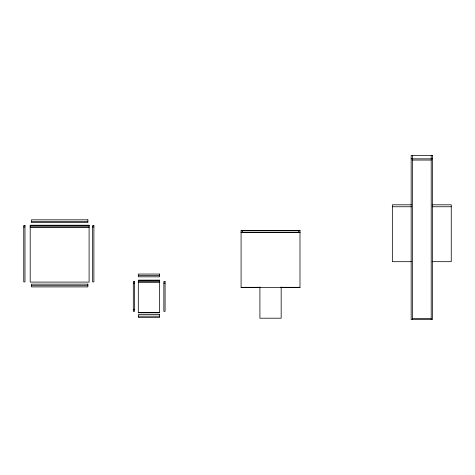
<?xml version="1.0" encoding="UTF-8"?>
<svg xmlns="http://www.w3.org/2000/svg" width="475" height="475" viewBox="0 0 475 475"><rect width="100%" height="100%" fill="white"/><g stroke="black" fill="none" stroke-linecap="round" stroke-linejoin="round"><path stroke-width="0.71" d="M411.16 158.834L432.434 158.834M412.389 160.051L431.205 160.051M411.492 204.808L392.344 204.808L392.344 261.683L411.492 261.683M432.108 204.808L451.25 204.808L451.25 261.683L432.108 261.683M392.344 206.756L411.492 206.756M432.108 206.756L451.25 206.756M31.421 221.374L87.875 221.374M30.198 225.411L89.098 225.411M23.75 226.973L24.979 226.973M30.198 226.973L89.098 226.973M92.649 226.973L93.878 226.973M30.198 227.163L89.098 227.163M241.086 230.832L299.986 230.832M241.086 232.388L299.986 232.388M241.086 232.584L299.986 232.584M138.314 275.613L159.588 275.613M138.314 280.339L159.588 280.339M138.314 281.901L159.588 281.901M138.314 282.091L159.588 282.091M133.309 283.112L134.538 283.112M163.857 283.112L165.086 283.112M31.421 285.695L87.875 285.695M241.086 287.316L260.229 287.316M280.844 287.316L299.986 287.316M133.309 309.825L134.538 309.825M138.314 312.592L159.588 312.592M138.314 316.19L159.588 316.19M412.389 318.375L431.205 318.375M431.205 155.396L431.205 319.604M412.389 155.396L412.389 319.604M298.763 230.832L298.763 232.388M281.17 286.971L281.17 318.202L259.902 318.202L259.902 286.971M242.315 230.832L242.315 232.388M432.434 155.396L411.16 155.396L411.16 319.604L432.434 319.604L432.434 155.396M87.875 219.818L31.421 219.818L31.421 222.585L87.875 222.585L87.875 219.818M89.098 225.221L30.198 225.221L30.198 282.091L89.098 282.091L89.098 225.221M24.979 225.411L23.75 225.411L23.75 281.901L24.979 281.901L24.979 225.411M93.878 225.411L92.649 225.411L92.649 281.901L93.878 281.901L93.878 225.411M299.986 230.636L241.086 230.636L241.086 287.506L299.986 287.506L299.986 230.636M159.588 274.057L138.314 274.057L138.314 276.824L159.588 276.824L159.588 274.057M159.588 280.149L138.314 280.149L138.314 312.787L159.588 312.787L159.588 280.149M134.538 281.55L133.309 281.55L133.309 311.38L134.538 311.38L134.538 281.55M165.086 281.55L163.857 281.55L163.857 311.38L165.086 311.38L165.086 281.55M87.875 284.139L31.421 284.139L31.421 286.906L87.875 286.906L87.875 284.139M159.588 314.634L138.314 314.634L138.314 317.401L159.588 317.401L159.588 314.634"/></g></svg>
